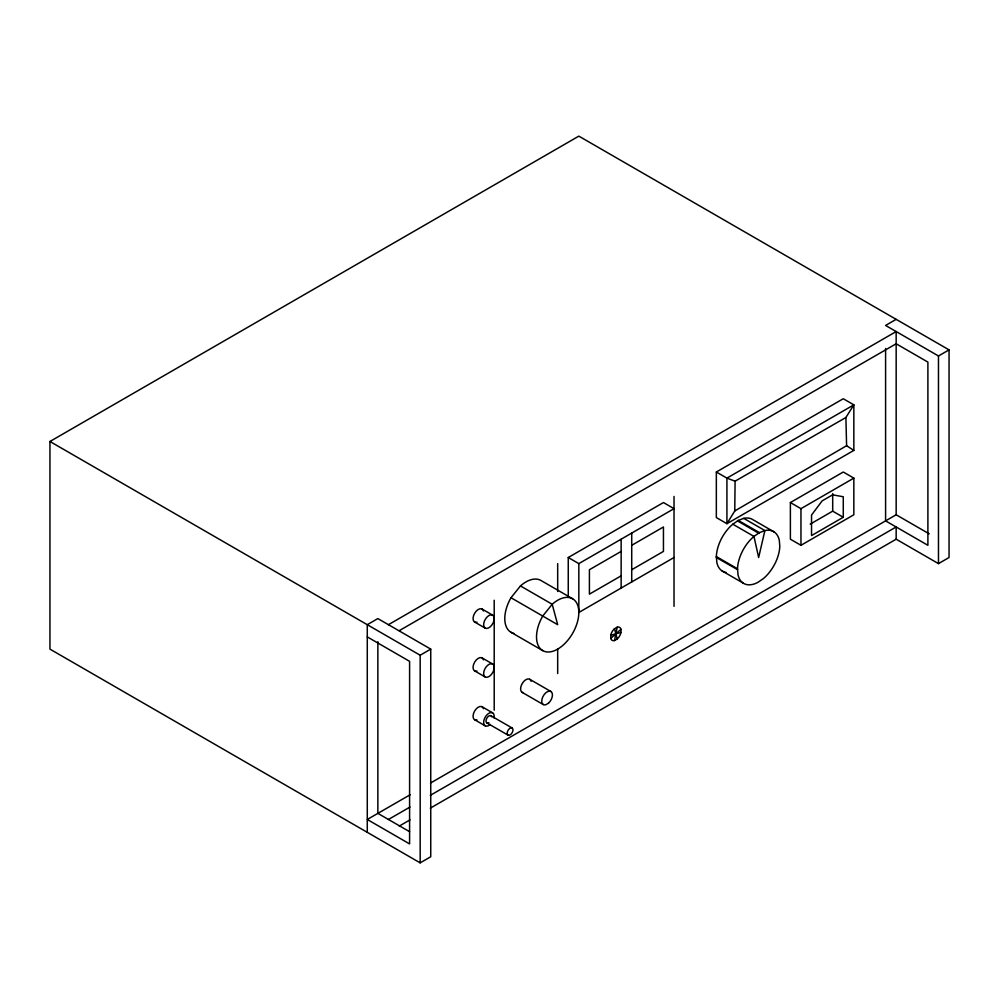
<?xml version="1.0" encoding="UTF-8"?>
<svg xmlns="http://www.w3.org/2000/svg" width="999" height="999" viewBox="0 0 999 999"><rect width="100%" height="100%" fill="white"/><g stroke="black" fill="none" stroke-linecap="round" stroke-linejoin="round"><path stroke-width="1.5" d="M735.089 481.181L726.922 478.121L726.922 523.688L734.764 510.964L735.089 481.181L845.903 417.495L853.845 404.845L843.268 398.738L716.345 472.015L716.345 517.582L726.922 523.688L853.845 450.399L853.845 404.845L726.922 478.121L716.345 472.015M610.751 635.227L610.751 638.386A7.48 4.321 -60 0 0 614.485 640.546L617.22 638.96A7.48 4.321 -60 0 0 620.966 632.479L620.966 629.32A7.48 4.321 -60 0 0 617.22 627.172L614.485 628.746A7.48 4.321 -60 0 0 610.751 635.227L620.966 632.479M614.485 640.546L617.22 627.172M513.811 633.391A29.92 17.27 -60 0 1 510.988 597.739L520.467 585.938A29.92 17.27 -60 0 1 540.909 580.456L572.639 598.788M610.751 638.386L620.966 629.32M737.587 569.68L716.345 557.517L716.358 556.58A29.92 17.27 -60 0 1 732.804 524.2L738.298 520.429L743.743 518.356A29.92 17.27 -60 0 1 753.009 519.742L774.163 531.955M732.804 524.2L753.958 536.413L758.653 557.517L764.897 530.569L759.452 532.642L753.958 536.413A29.92 17.27 -60 0 0 737.512 568.793L738.024 574.85A29.92 17.27 -60 0 0 757.854 582.392L763.348 578.621A29.92 17.27 -60 0 0 779.794 546.241L779.282 540.184A29.92 17.27 -60 0 0 764.897 530.569L743.743 518.356M734.764 510.964L846.59 445.716L845.903 417.495M367.282 832.329L367.282 624.687L377.859 618.581L430.744 649.113L430.744 856.755L420.167 862.861L49.95 649.125L49.95 441.483L578.833 136.139L949.05 349.875L949.05 557.517L938.473 563.623L896.165 539.198L430.294 808.166M896.165 319.343L885.589 325.449L938.473 355.981L949.05 349.875M388.436 624.687L896.165 331.556L896.165 514.772L929.22 533.853M399.238 630.669L896.165 343.768L927.896 362.088L927.896 545.304L885.589 520.879L430.519 783.029M568.256 557.517L663.448 502.547L674.025 508.666L578.833 563.623L568.256 557.517L568.256 597.215M49.95 441.483L420.167 655.232L430.744 649.113M621.141 551.411L589.41 569.73L589.41 594.155L621.141 575.836M631.718 545.304L663.448 526.985L663.448 551.411L631.718 569.73M674.025 557.517L578.833 612.474L578.833 563.623M790.384 502.559L843.268 472.015L853.845 478.121L853.845 514.772L800.961 545.304L790.384 539.198L790.384 502.559L800.961 508.666L853.845 478.121M810.214 524.125L832.691 511.151L843.268 517.257L843.268 496.753L832.642 494.83L822.115 500.899L811.538 515.072L811.538 535.576L843.268 517.257M896.165 514.772L885.589 520.879L885.589 348.539M399.238 826.098L410.04 819.854M410.264 794.692L367.282 819.48L409.59 843.905L409.59 661.338L367.282 636.9M388.436 819.48L410.04 807.03M430.294 795.354L896.165 526.985L896.165 539.198M759.452 532.642L738.298 520.429L737.499 520.879L758.653 533.191M737.512 568.793L716.358 556.58L716.87 562.637A29.92 17.27 -60 0 0 726.236 572.489M721.977 570.866L743.144 583.079M520.467 585.938L552.197 604.258A29.92 17.27 -60 0 1 578.746 614.66A29.92 17.27 -60 0 1 548.738 651.997A29.92 17.27 -60 0 1 542.719 616.058L552.197 604.258L557.679 624.687L510.988 597.739M482.08 609.053L492.657 615.159A7.48 4.321 -60 0 1 490.297 626.748A7.48 4.321 -60 0 1 483.816 623.001A7.48 4.321 -60 0 1 492.657 615.159M510.988 632.28L542.719 650.599M474.6 622.015L485.177 628.121M529.72 679.283L550.874 691.495M482.08 657.904L492.657 664.023A7.48 4.321 -60 0 1 490.297 675.599A7.48 4.321 -60 0 1 483.816 671.865A7.48 4.321 -60 0 1 492.657 664.023M522.165 692.369L543.319 704.582M474.6 670.866L485.177 676.972M482.08 706.768L492.657 712.874M490.971 715.796L512.137 728.009A4.108 2.373 -60 0 1 510.826 734.365A4.108 2.373 -60 0 1 507.267 732.317A4.108 2.373 -60 0 1 512.137 728.009M486.863 722.914L508.029 735.127M474.6 719.717L485.177 725.823M409.59 831.692L377.859 813.361L377.859 641.72M846.59 445.716L853.845 450.399M614.485 628.746L617.22 638.96M938.473 355.981L938.473 563.623M832.691 493.568L832.691 511.151M800.961 508.666L800.961 545.304M674.025 496.441L674.025 606.368M631.718 533.091L631.718 581.942M621.141 539.198L621.141 588.049M557.679 563.623L557.679 591.495M557.679 648.776L557.679 673.551M494.205 600.262L494.205 710.189M420.167 655.232L420.167 862.861M476.973 622.215A7.48 4.321 -60 0 1 474.6 613.374A7.48 4.321 -60 0 1 483.454 611.001M476.973 671.078A7.48 4.321 -60 0 1 474.6 662.225A7.48 4.321 -60 0 1 483.454 659.852M523.276 692.707A7.555 4.358 -60 0 1 522.689 682.804A7.555 4.358 -60 0 1 531.106 681.243M490.297 724.462A7.48 4.321 -60 0 1 483.653 722.926A7.48 4.321 -60 0 1 489.385 712.999A7.48 4.321 -60 0 1 494.03 717.981M488.923 722.702A4.108 2.373 -60 0 1 486.026 721.315A4.108 2.373 -60 0 1 488.424 716.333A4.108 2.373 -60 0 1 491.733 716.857M476.973 719.929A7.48 4.321 -60 0 1 474.6 711.088A7.48 4.321 -60 0 1 483.454 708.716M548.476 703.196L545.716 704.794A7.555 4.358 -60 0 1 542.719 697.027A7.555 4.358 -60 0 1 551.473 691.97A7.555 4.358 -60 0 1 548.476 703.196"/></g></svg>
